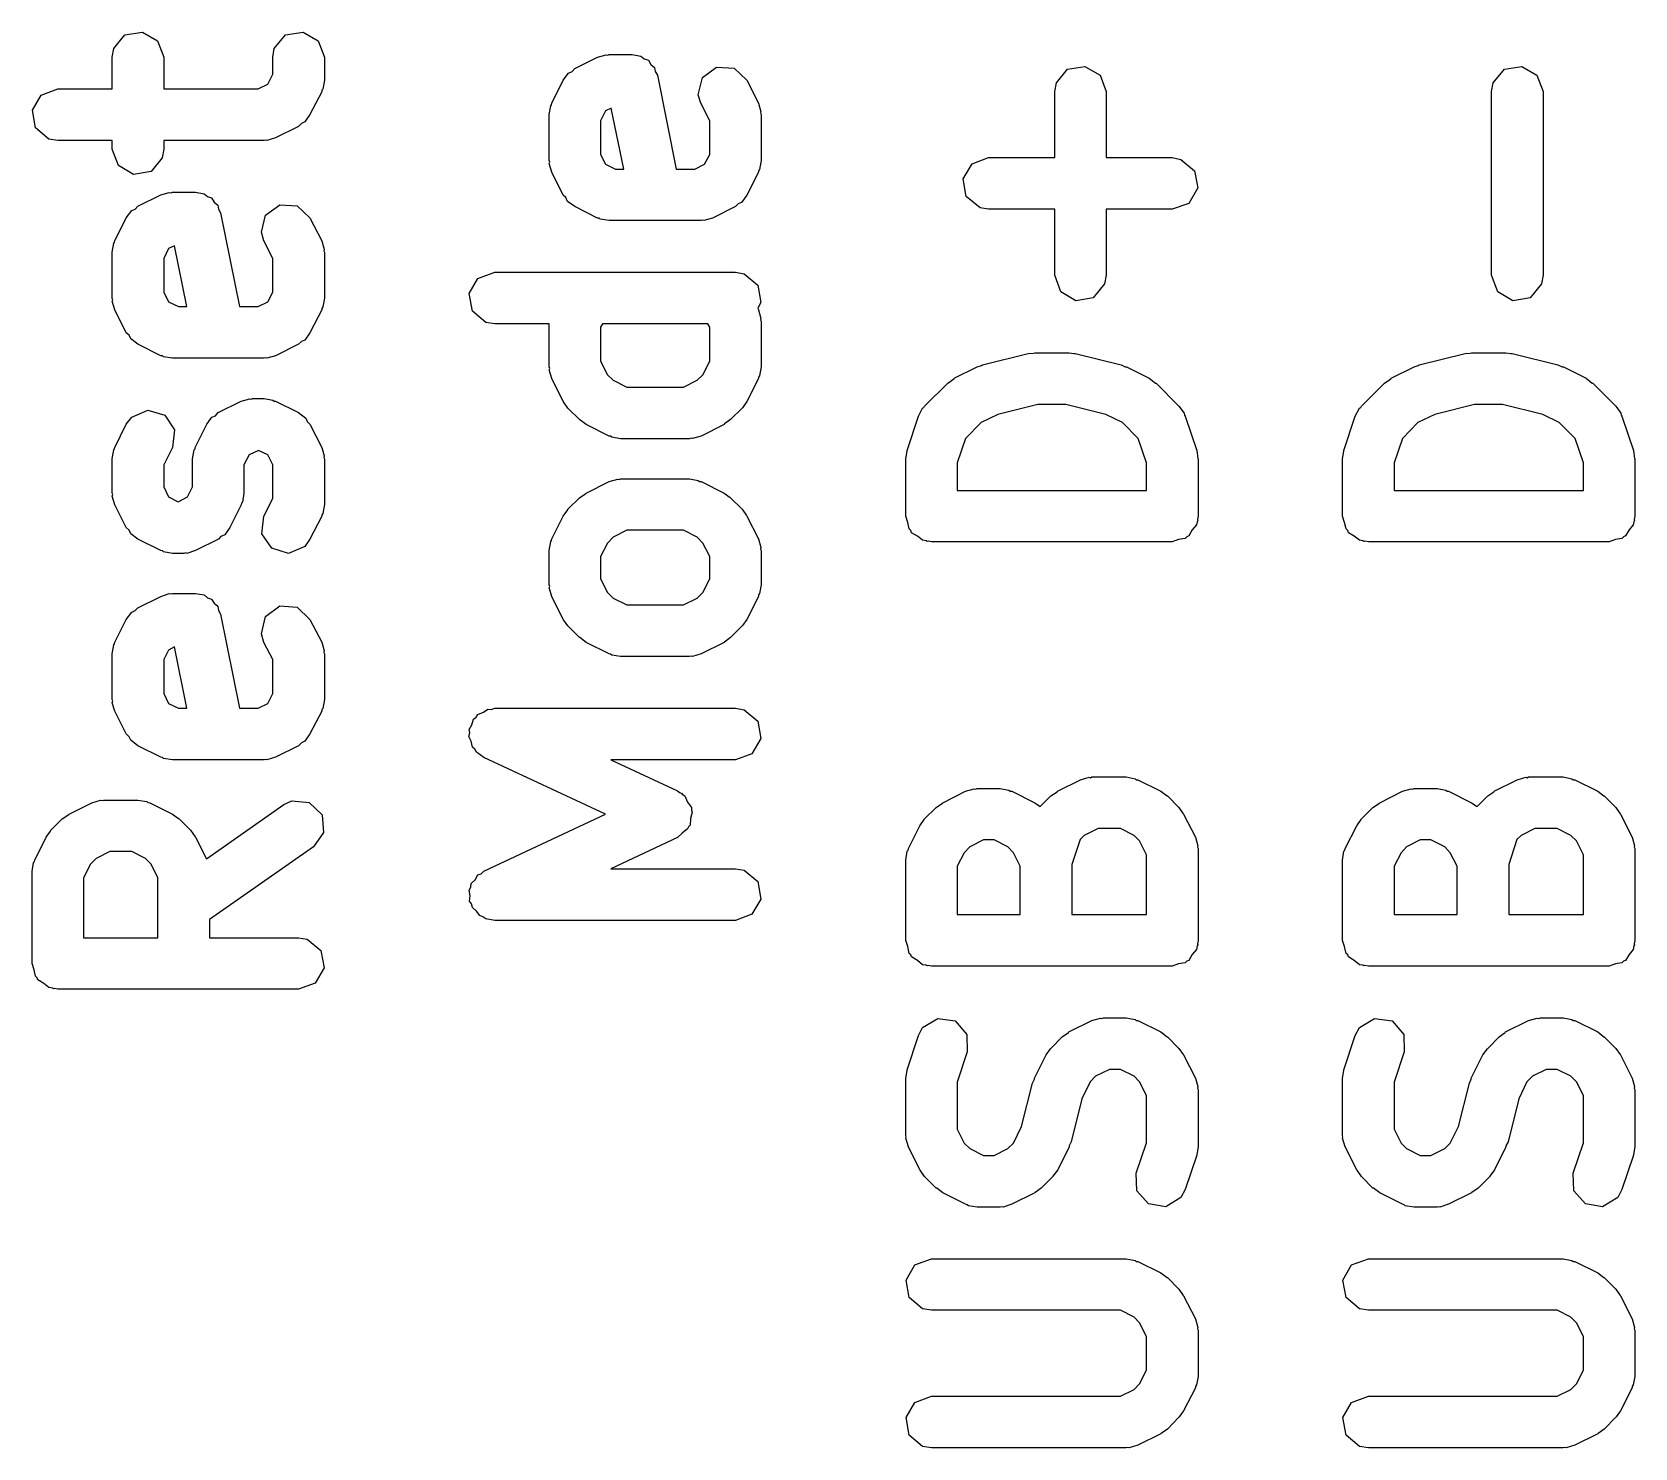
# Model space of a CAD drawing. Extents: x 134.2 to 161.8, y -113.7 to -84.1.
# Drawn here: x 147.497 to 152.157, y -113.307 to -109.192 of the extents above; entities that cross this region are included whole.
import ezdxf

# ---------------------------------------------------------------- set-up
doc = ezdxf.new("R2010")
doc.units = 0
doc.layers.add('BLACK', color=7, linetype='CONTINUOUS')

msp = doc.modelspace()

# ---------------------------------------------------------------- linework, layer by layer
at = {"layer": 'BLACK', "linetype": 'CONTINUOUS'}
for p, q in [((147.735, -109.24), (147.767, -109.2)), ((147.767, -109.2), (147.818, -109.192)), ((147.818, -109.192), (147.862, -109.217)), ((147.862, -109.217), (147.88, -109.265)), ((148.201, -109.24), (148.234, -109.2)), ((148.234, -109.2), (148.285, -109.192)), ((148.285, -109.192), (148.329, -109.217)), ((148.329, -109.217), (148.347, -109.265)), ((147.73, -109.265), (147.735, -109.24)), ((147.73, -109.357), (147.73, -109.265)), ((147.88, -109.265), (147.88, -109.357)), ((148.197, -109.265), (148.201, -109.24)), ((148.197, -109.314), (148.197, -109.265)), ((148.347, -109.265), (148.347, -109.332)), ((149.075, -109.298), (149.141, -109.265)), ((149.141, -109.265), (149.166, -109.258)), ((149.166, -109.258), (149.171, -109.259)), ((149.171, -109.259), (149.175, -109.257)), ((149.175, -109.257), (149.242, -109.257)), ((149.242, -109.257), (149.267, -109.262)), ((149.267, -109.262), (149.277, -109.27)), ((149.277, -109.27), (149.289, -109.274)), ((149.289, -109.274), (149.296, -109.286)), ((148.182, -109.343), (148.197, -109.314)), ((149.041, -109.332), (149.057, -109.311)), ((149.057, -109.311), (149.067, -109.307)), ((149.067, -109.307), (149.075, -109.298)), ((149.296, -109.286), (149.307, -109.295)), ((149.307, -109.295), (149.309, -109.307)), ((149.309, -109.307), (149.315, -109.317)), ((149.315, -109.317), (149.37, -109.59)), ((149.446, -109.324), (149.487, -109.294)), ((149.487, -109.294), (149.538, -109.297)), ((149.538, -109.297), (149.575, -109.332)), ((150.475, -109.34), (150.507, -109.3)), ((150.507, -109.3), (150.558, -109.292)), ((150.558, -109.292), (150.602, -109.317)), ((150.602, -109.317), (150.62, -109.365)), ((151.745, -109.34), (151.778, -109.3)), ((151.778, -109.3), (151.828, -109.292)), ((151.828, -109.292), (151.872, -109.317)), ((151.872, -109.317), (151.89, -109.365)), ((147.523, -109.375), (147.572, -109.357)), ((147.572, -109.357), (147.73, -109.357)), ((147.88, -109.357), (148.154, -109.357)), ((148.154, -109.357), (148.182, -109.343)), ((148.339, -109.366), (148.305, -109.432)), ((148.342, -109.358), (148.339, -109.361)), ((148.339, -109.361), (148.339, -109.366)), ((148.347, -109.332), (148.342, -109.358)), ((149.008, -109.399), (149.041, -109.332)), ((149.434, -109.374), (149.446, -109.324)), ((149.575, -109.332), (149.609, -109.399)), ((150.47, -109.365), (150.475, -109.34)), ((150.47, -109.557), (150.47, -109.365)), ((150.62, -109.365), (150.62, -109.557)), ((151.74, -109.365), (151.745, -109.34)), ((151.74, -109.899), (151.74, -109.365)), ((151.89, -109.365), (151.89, -109.899)), ((147.498, -109.419), (147.523, -109.375)), ((149, -109.432), (149.005, -109.406)), ((149.005, -109.406), (149.007, -109.403)), ((149.007, -109.403), (149.008, -109.399)), ((149.181, -109.413), (149.164, -109.421)), ((149.217, -109.59), (149.181, -109.413)), ((149.441, -109.399), (149.434, -109.374)), ((149.467, -109.45), (149.441, -109.399)), ((149.609, -109.399), (149.616, -109.424)), ((147.507, -109.47), (147.498, -109.419)), ((148.28, -109.458), (148.272, -109.466)), ((148.29, -109.453), (148.28, -109.458)), ((148.305, -109.432), (148.29, -109.453)), ((149, -109.565), (149, -109.432)), ((149.164, -109.421), (149.15, -109.45)), ((149.15, -109.45), (149.15, -109.548)), ((149.467, -109.548), (149.467, -109.45)), ((149.616, -109.424), (149.615, -109.428)), ((149.615, -109.428), (149.617, -109.432)), ((149.617, -109.432), (149.617, -109.565)), ((147.546, -109.503), (147.507, -109.47)), ((147.572, -109.507), (147.546, -109.503)), ((147.73, -109.507), (147.572, -109.507)), ((147.73, -109.532), (147.73, -109.507)), ((148.172, -109.507), (147.88, -109.507)), ((147.88, -109.507), (147.88, -109.532)), ((148.176, -109.506), (148.172, -109.507)), ((148.18, -109.507), (148.176, -109.506)), ((148.205, -109.499), (148.18, -109.507)), ((148.272, -109.466), (148.205, -109.499)), ((147.748, -109.58), (147.73, -109.532)), ((147.88, -109.532), (147.875, -109.558)), ((149.15, -109.548), (149.164, -109.576)), ((149.452, -109.576), (149.467, -109.548)), ((147.792, -109.606), (147.748, -109.58)), ((147.843, -109.597), (147.792, -109.606)), ((147.875, -109.558), (147.843, -109.597)), ((149.002, -109.57), (149, -109.565)), ((149, -109.574), (149.002, -109.57)), ((149.008, -109.599), (149, -109.574)), ((149.041, -109.666), (149.008, -109.599)), ((149.164, -109.576), (149.193, -109.59)), ((149.193, -109.59), (149.217, -109.59)), ((149.37, -109.59), (149.424, -109.59)), ((149.424, -109.59), (149.452, -109.576)), ((149.609, -109.599), (149.575, -109.666)), ((149.612, -109.591), (149.609, -109.595)), ((149.609, -109.595), (149.609, -109.599)), ((149.617, -109.565), (149.612, -109.591)), ((150.204, -109.619), (150.23, -109.575)), ((150.23, -109.575), (150.278, -109.557)), ((150.278, -109.557), (150.47, -109.557)), ((150.62, -109.557), (150.812, -109.557)), ((150.812, -109.557), (150.837, -109.562)), ((150.837, -109.562), (150.877, -109.595)), ((150.877, -109.595), (150.886, -109.645)), ((150.213, -109.67), (150.204, -109.619)), ((150.886, -109.645), (150.86, -109.69)), ((147.805, -109.698), (147.871, -109.665)), ((147.871, -109.665), (147.896, -109.658)), ((147.896, -109.658), (147.901, -109.659)), ((147.901, -109.659), (147.905, -109.657)), ((147.905, -109.657), (147.972, -109.657)), ((147.972, -109.657), (147.997, -109.662)), ((147.997, -109.662), (148.007, -109.67)), ((148.007, -109.67), (148.019, -109.674)), ((148.019, -109.674), (148.026, -109.686)), ((148.026, -109.686), (148.037, -109.695)), ((148.037, -109.695), (148.039, -109.707)), ((148.176, -109.724), (148.217, -109.694)), ((148.217, -109.694), (148.268, -109.697)), ((149.049, -109.673), (149.041, -109.666)), ((149.054, -109.684), (149.049, -109.673)), ((149.075, -109.699), (149.054, -109.684)), ((149.55, -109.691), (149.542, -109.699)), ((149.56, -109.687), (149.55, -109.691)), ((149.575, -109.666), (149.56, -109.687)), ((150.253, -109.703), (150.213, -109.67)), ((150.86, -109.69), (150.812, -109.707)), ((147.738, -109.799), (147.771, -109.732)), ((147.771, -109.732), (147.787, -109.711)), ((147.787, -109.711), (147.797, -109.707)), ((147.797, -109.707), (147.805, -109.698)), ((148.039, -109.707), (148.045, -109.717)), ((148.045, -109.717), (148.1, -109.99)), ((148.164, -109.774), (148.176, -109.724)), ((148.268, -109.697), (148.305, -109.732)), ((148.305, -109.732), (148.339, -109.799)), ((149.141, -109.733), (149.075, -109.699)), ((149.146, -109.733), (149.141, -109.733)), ((149.149, -109.736), (149.146, -109.733)), ((149.175, -109.74), (149.149, -109.736)), ((149.442, -109.74), (149.175, -109.74)), ((149.446, -109.739), (149.442, -109.74)), ((149.45, -109.74), (149.446, -109.739)), ((149.475, -109.733), (149.45, -109.74)), ((149.542, -109.699), (149.475, -109.733)), ((150.278, -109.707), (150.253, -109.703)), ((150.47, -109.707), (150.278, -109.707)), ((150.47, -109.899), (150.47, -109.707)), ((150.812, -109.707), (150.62, -109.707)), ((150.62, -109.707), (150.62, -109.899)), ((148.171, -109.799), (148.164, -109.774)), ((147.73, -109.832), (147.735, -109.806)), ((147.73, -109.965), (147.73, -109.832)), ((147.735, -109.806), (147.737, -109.803)), ((147.737, -109.803), (147.738, -109.799)), ((147.894, -109.821), (147.88, -109.85)), ((147.911, -109.813), (147.894, -109.821)), ((147.947, -109.99), (147.911, -109.813)), ((148.197, -109.85), (148.171, -109.799)), ((148.339, -109.799), (148.346, -109.824)), ((148.346, -109.824), (148.345, -109.828)), ((148.345, -109.828), (148.347, -109.832)), ((148.347, -109.832), (148.347, -109.965)), ((147.88, -109.85), (147.88, -109.948)), ((148.197, -109.948), (148.197, -109.85)), ((148.768, -109.952), (148.793, -109.908)), ((148.793, -109.908), (148.842, -109.89)), ((148.842, -109.89), (149.542, -109.89)), ((149.542, -109.89), (149.567, -109.895)), ((149.567, -109.895), (149.607, -109.928)), ((149.607, -109.928), (149.616, -109.978)), ((150.488, -109.947), (150.47, -109.899)), ((150.615, -109.924), (150.582, -109.964)), ((150.62, -109.899), (150.615, -109.924)), ((151.758, -109.947), (151.74, -109.899)), ((151.885, -109.924), (151.852, -109.964)), ((151.89, -109.899), (151.885, -109.924)), ((147.732, -109.97), (147.73, -109.965)), ((147.73, -109.974), (147.732, -109.97)), ((147.738, -109.999), (147.73, -109.974)), ((147.88, -109.948), (147.894, -109.976)), ((148.182, -109.976), (148.197, -109.948)), ((148.347, -109.965), (148.342, -109.991)), ((148.777, -110.003), (148.768, -109.952)), ((150.532, -109.973), (150.488, -109.947)), ((150.582, -109.964), (150.532, -109.973)), ((151.802, -109.973), (151.758, -109.947)), ((151.852, -109.964), (151.802, -109.973)), ((147.771, -110.066), (147.738, -109.999)), ((147.894, -109.976), (147.923, -109.99)), ((147.923, -109.99), (147.947, -109.99)), ((148.1, -109.99), (148.154, -109.99)), ((148.154, -109.99), (148.182, -109.976)), ((148.339, -109.999), (148.305, -110.066)), ((148.342, -109.991), (148.339, -109.995)), ((148.339, -109.995), (148.339, -109.999)), ((148.816, -110.036), (148.777, -110.003)), ((149.616, -109.978), (149.607, -109.994)), ((149.607, -109.994), (149.609, -109.999)), ((149.609, -109.999), (149.616, -110.024)), ((147.779, -110.073), (147.771, -110.066)), ((148.305, -110.066), (148.29, -110.087)), ((148.842, -110.04), (148.816, -110.036)), ((149, -110.04), (148.842, -110.04)), ((149, -110.165), (149, -110.04)), ((149.155, -110.04), (149.15, -110.05)), ((149.15, -110.05), (149.15, -110.148)), ((149.462, -110.04), (149.155, -110.04)), ((149.467, -110.05), (149.462, -110.04)), ((149.467, -110.148), (149.467, -110.05)), ((149.616, -110.024), (149.615, -110.028)), ((149.615, -110.028), (149.617, -110.032)), ((149.617, -110.032), (149.617, -110.165)), ((147.784, -110.084), (147.779, -110.073)), ((147.805, -110.099), (147.784, -110.084)), ((147.871, -110.133), (147.805, -110.099)), ((148.272, -110.099), (148.205, -110.133)), ((148.28, -110.091), (148.272, -110.099)), ((148.29, -110.087), (148.28, -110.091)), ((147.876, -110.133), (147.871, -110.133)), ((147.879, -110.136), (147.876, -110.133)), ((147.905, -110.14), (147.879, -110.136)), ((148.172, -110.14), (147.905, -110.14)), ((148.176, -110.139), (148.172, -110.14)), ((148.18, -110.14), (148.176, -110.139)), ((148.205, -110.133), (148.18, -110.14)), ((149.15, -110.148), (149.17, -110.188)), ((149.447, -110.188), (149.467, -110.148)), ((150.245, -110.165), (150.257, -110.161)), ((150.257, -110.161), (150.26, -110.159)), ((150.26, -110.159), (150.393, -110.126)), ((150.393, -110.126), (150.408, -110.125)), ((150.408, -110.125), (150.412, -110.124)), ((150.412, -110.124), (150.512, -110.124)), ((150.512, -110.124), (150.526, -110.126)), ((150.526, -110.126), (150.53, -110.126)), ((150.53, -110.126), (150.663, -110.159)), ((150.663, -110.159), (150.675, -110.165)), ((151.515, -110.165), (151.527, -110.161)), ((151.527, -110.161), (151.53, -110.159)), ((151.53, -110.159), (151.663, -110.126)), ((151.663, -110.126), (151.678, -110.125)), ((151.678, -110.125), (151.682, -110.124)), ((151.682, -110.124), (151.782, -110.124)), ((151.782, -110.124), (151.796, -110.126)), ((151.796, -110.126), (151.8, -110.126)), ((151.8, -110.126), (151.933, -110.159)), ((151.933, -110.159), (151.945, -110.165)), ((149.002, -110.17), (149, -110.165)), ((149, -110.174), (149.002, -110.17)), ((149.008, -110.199), (149, -110.174)), ((149.041, -110.266), (149.008, -110.199)), ((149.17, -110.188), (149.186, -110.204)), ((149.186, -110.204), (149.226, -110.224)), ((149.391, -110.224), (149.431, -110.204)), ((149.431, -110.204), (149.447, -110.188)), ((149.609, -110.199), (149.575, -110.266)), ((149.612, -110.191), (149.609, -110.195)), ((149.609, -110.195), (149.609, -110.199)), ((149.617, -110.165), (149.612, -110.191)), ((150.159, -110.212), (150.177, -110.2)), ((150.177, -110.2), (150.178, -110.198)), ((150.178, -110.198), (150.245, -110.165)), ((150.675, -110.165), (150.679, -110.165)), ((150.679, -110.165), (150.745, -110.198)), ((150.745, -110.198), (150.763, -110.212)), ((151.429, -110.212), (151.447, -110.2)), ((151.447, -110.2), (151.448, -110.198)), ((151.448, -110.198), (151.515, -110.165)), ((151.945, -110.165), (151.949, -110.165)), ((151.949, -110.165), (152.015, -110.198)), ((152.015, -110.198), (152.033, -110.212)), ((149.226, -110.224), (149.391, -110.224)), ((150.092, -110.279), (150.159, -110.212)), ((150.763, -110.212), (150.765, -110.212)), ((150.765, -110.212), (150.831, -110.279)), ((151.362, -110.279), (151.429, -110.212)), ((152.033, -110.212), (152.035, -110.212)), ((152.035, -110.212), (152.101, -110.279)), ((147.787, -110.311), (147.834, -110.291)), ((147.834, -110.291), (147.883, -110.305)), ((148.03, -110.307), (148.038, -110.298)), ((148.038, -110.298), (148.105, -110.265)), ((148.105, -110.265), (148.13, -110.258)), ((148.13, -110.258), (148.134, -110.259)), ((148.134, -110.259), (148.138, -110.257)), ((148.138, -110.257), (148.172, -110.257)), ((148.172, -110.257), (148.197, -110.262)), ((148.197, -110.262), (148.201, -110.265)), ((148.201, -110.265), (148.205, -110.265)), ((148.205, -110.265), (148.272, -110.298)), ((148.272, -110.298), (148.293, -110.314)), ((149.042, -110.267), (149.041, -110.266)), ((149.055, -110.285), (149.042, -110.267)), ((149.089, -110.318), (149.055, -110.285)), ((149.561, -110.285), (149.528, -110.318)), ((149.562, -110.284), (149.561, -110.285)), ((149.575, -110.266), (149.562, -110.284)), ((150.074, -110.308), (150.086, -110.285)), ((150.086, -110.285), (150.09, -110.283)), ((150.09, -110.283), (150.092, -110.279)), ((150.421, -110.274), (150.305, -110.303)), ((150.502, -110.274), (150.421, -110.274)), ((150.619, -110.303), (150.502, -110.274)), ((150.831, -110.279), (150.846, -110.3)), ((150.846, -110.3), (150.847, -110.305)), ((151.344, -110.308), (151.356, -110.285)), ((151.356, -110.285), (151.36, -110.283)), ((151.36, -110.283), (151.362, -110.279)), ((151.691, -110.274), (151.575, -110.303)), ((151.772, -110.274), (151.691, -110.274)), ((151.889, -110.303), (151.772, -110.274)), ((152.101, -110.279), (152.116, -110.3)), ((152.116, -110.3), (152.117, -110.305)), ((147.738, -110.399), (147.771, -110.332)), ((147.771, -110.332), (147.787, -110.311)), ((147.883, -110.305), (147.911, -110.348)), ((147.911, -110.348), (147.905, -110.399)), ((147.971, -110.399), (148.005, -110.332)), ((148.005, -110.332), (148.02, -110.311)), ((148.02, -110.311), (148.03, -110.307)), ((148.293, -110.314), (148.297, -110.324)), ((148.297, -110.324), (148.305, -110.332)), ((148.305, -110.332), (148.339, -110.399)), ((149.09, -110.319), (149.089, -110.318)), ((149.108, -110.333), (149.09, -110.319)), ((149.175, -110.366), (149.108, -110.333)), ((149.509, -110.333), (149.442, -110.366)), ((149.51, -110.331), (149.509, -110.333)), ((149.528, -110.318), (149.51, -110.331)), ((150.041, -110.408), (150.074, -110.308)), ((150.256, -110.327), (150.211, -110.373)), ((150.305, -110.303), (150.256, -110.327)), ((150.667, -110.327), (150.619, -110.303)), ((150.713, -110.373), (150.667, -110.327)), ((150.847, -110.305), (150.849, -110.308)), ((150.849, -110.308), (150.883, -110.408)), ((151.311, -110.408), (151.344, -110.308)), ((151.526, -110.327), (151.481, -110.373)), ((151.575, -110.303), (151.526, -110.327)), ((151.937, -110.327), (151.889, -110.303)), ((151.983, -110.373), (151.937, -110.327)), ((152.117, -110.305), (152.119, -110.308)), ((152.119, -110.308), (152.153, -110.408)), ((149.179, -110.366), (149.175, -110.366)), ((149.183, -110.369), (149.179, -110.366)), ((149.208, -110.374), (149.183, -110.369)), ((149.408, -110.374), (149.208, -110.374)), ((149.413, -110.372), (149.408, -110.374)), ((149.417, -110.373), (149.413, -110.372)), ((149.442, -110.366), (149.417, -110.373)), ((150.211, -110.373), (150.187, -110.444)), ((150.737, -110.444), (150.713, -110.373)), ((151.481, -110.373), (151.457, -110.444)), ((152.007, -110.444), (151.983, -110.373)), ((147.73, -110.432), (147.735, -110.406)), ((147.73, -110.532), (147.73, -110.432)), ((147.735, -110.406), (147.737, -110.403)), ((147.737, -110.403), (147.738, -110.399)), ((147.905, -110.399), (147.88, -110.45)), ((147.963, -110.432), (147.968, -110.406)), ((147.963, -110.514), (147.963, -110.432)), ((147.968, -110.406), (147.971, -110.403)), ((147.971, -110.403), (147.971, -110.399)), ((148.128, -110.421), (148.113, -110.45)), ((148.155, -110.408), (148.128, -110.421)), ((148.182, -110.421), (148.155, -110.408)), ((148.197, -110.45), (148.182, -110.421)), ((148.339, -110.399), (148.346, -110.424)), ((148.346, -110.424), (148.345, -110.428)), ((148.345, -110.428), (148.347, -110.432)), ((148.347, -110.432), (148.347, -110.565)), ((150.037, -110.432), (150.041, -110.41)), ((150.037, -110.599), (150.037, -110.432)), ((150.041, -110.41), (150.041, -110.408)), ((150.883, -110.408), (150.886, -110.431)), ((150.886, -110.431), (150.887, -110.432)), ((150.887, -110.432), (150.887, -110.599)), ((151.307, -110.432), (151.311, -110.41)), ((151.307, -110.599), (151.307, -110.432)), ((151.311, -110.41), (151.311, -110.408)), ((152.153, -110.408), (152.156, -110.431)), ((152.156, -110.431), (152.157, -110.432)), ((152.157, -110.432), (152.157, -110.599)), ((147.88, -110.45), (147.88, -110.514)), ((148.113, -110.45), (148.113, -110.532)), ((148.197, -110.548), (148.197, -110.45)), ((150.187, -110.444), (150.187, -110.524)), ((150.737, -110.524), (150.737, -110.444)), ((151.457, -110.444), (151.457, -110.524)), ((152.007, -110.524), (152.007, -110.444)), ((147.732, -110.536), (147.73, -110.532)), ((147.88, -110.514), (147.894, -110.543)), ((147.949, -110.543), (147.963, -110.514)), ((148.113, -110.532), (148.109, -110.558)), ((149.089, -110.546), (149.107, -110.533)), ((149.107, -110.533), (149.108, -110.532)), ((149.108, -110.532), (149.175, -110.498)), ((149.175, -110.498), (149.2, -110.491)), ((149.2, -110.491), (149.204, -110.492)), ((149.204, -110.492), (149.208, -110.49)), ((149.208, -110.49), (149.408, -110.49)), ((149.408, -110.49), (149.434, -110.495)), ((149.434, -110.495), (149.437, -110.498)), ((149.437, -110.498), (149.442, -110.498)), ((149.442, -110.498), (149.509, -110.532)), ((149.509, -110.532), (149.527, -110.545)), ((150.187, -110.524), (150.737, -110.524)), ((151.457, -110.524), (152.007, -110.524)), ((147.73, -110.541), (147.732, -110.536)), ((147.738, -110.566), (147.73, -110.541)), ((147.771, -110.632), (147.738, -110.566)), ((147.894, -110.543), (147.922, -110.557)), ((147.922, -110.557), (147.949, -110.543)), ((148.105, -110.566), (148.072, -110.632)), ((148.106, -110.561), (148.105, -110.566)), ((148.109, -110.558), (148.106, -110.561)), ((148.171, -110.599), (148.197, -110.548)), ((148.347, -110.565), (148.342, -110.591)), ((149.041, -110.599), (149.055, -110.581)), ((149.055, -110.579), (149.089, -110.546)), ((149.055, -110.581), (149.055, -110.579)), ((149.527, -110.545), (149.528, -110.546)), ((149.528, -110.546), (149.561, -110.579)), ((149.561, -110.579), (149.574, -110.597)), ((148.165, -110.65), (148.171, -110.599)), ((148.339, -110.599), (148.305, -110.666)), ((148.342, -110.591), (148.339, -110.595)), ((148.339, -110.595), (148.339, -110.599)), ((149.008, -110.665), (149.041, -110.599)), ((149.574, -110.597), (149.575, -110.599)), ((149.575, -110.599), (149.609, -110.665)), ((150.043, -110.617), (150.037, -110.599)), ((150.047, -110.636), (150.043, -110.617)), ((150.882, -110.624), (150.87, -110.639)), ((150.884, -110.615), (150.882, -110.624)), ((150.886, -110.612), (150.884, -110.615)), ((150.887, -110.599), (150.885, -110.609)), ((150.885, -110.609), (150.886, -110.612)), ((151.313, -110.617), (151.307, -110.599)), ((151.317, -110.636), (151.313, -110.617)), ((152.152, -110.624), (152.14, -110.639)), ((152.154, -110.615), (152.152, -110.624)), ((152.156, -110.612), (152.154, -110.615)), ((152.157, -110.599), (152.155, -110.609)), ((152.155, -110.609), (152.156, -110.612)), ((147.779, -110.64), (147.771, -110.632)), ((147.784, -110.65), (147.779, -110.64)), ((147.805, -110.666), (147.784, -110.65)), ((147.871, -110.699), (147.805, -110.666)), ((148.039, -110.666), (147.972, -110.699)), ((148.046, -110.658), (148.039, -110.666)), ((148.057, -110.653), (148.046, -110.658)), ((148.072, -110.632), (148.057, -110.653)), ((148.194, -110.692), (148.165, -110.65)), ((148.305, -110.666), (148.29, -110.687)), ((149, -110.699), (149.005, -110.673)), ((149.005, -110.673), (149.007, -110.67)), ((149.007, -110.67), (149.008, -110.665)), ((149.186, -110.66), (149.17, -110.677)), ((149.226, -110.64), (149.186, -110.66)), ((149.391, -110.64), (149.226, -110.64)), ((149.431, -110.66), (149.391, -110.64)), ((149.447, -110.677), (149.431, -110.66)), ((149.609, -110.665), (149.616, -110.69)), ((150.052, -110.641), (150.047, -110.636)), ((150.054, -110.647), (150.052, -110.641)), ((150.071, -110.657), (150.054, -110.647)), ((150.086, -110.669), (150.071, -110.657)), ((150.096, -110.671), (150.086, -110.669)), ((150.099, -110.673), (150.096, -110.671)), ((150.102, -110.672), (150.099, -110.673)), ((150.112, -110.674), (150.102, -110.672)), ((150.812, -110.674), (150.112, -110.674)), ((150.83, -110.667), (150.812, -110.674)), ((150.849, -110.664), (150.83, -110.667)), ((150.854, -110.659), (150.849, -110.664)), ((150.86, -110.656), (150.854, -110.659)), ((150.87, -110.639), (150.86, -110.656)), ((151.322, -110.641), (151.317, -110.636)), ((151.324, -110.647), (151.322, -110.641)), ((151.341, -110.657), (151.324, -110.647)), ((151.356, -110.669), (151.341, -110.657)), ((151.366, -110.671), (151.356, -110.669)), ((151.369, -110.673), (151.366, -110.671)), ((151.372, -110.672), (151.369, -110.673)), ((151.382, -110.674), (151.372, -110.672)), ((152.082, -110.674), (151.382, -110.674)), ((152.1, -110.667), (152.082, -110.674)), ((152.119, -110.664), (152.1, -110.667)), ((152.124, -110.659), (152.119, -110.664)), ((152.13, -110.656), (152.124, -110.659)), ((152.14, -110.639), (152.13, -110.656)), ((147.876, -110.7), (147.871, -110.699)), ((147.879, -110.703), (147.876, -110.7)), ((147.905, -110.707), (147.879, -110.703)), ((147.938, -110.707), (147.905, -110.707)), ((147.943, -110.706), (147.938, -110.707)), ((147.947, -110.707), (147.943, -110.706)), ((147.972, -110.699), (147.947, -110.707)), ((148.243, -110.707), (148.194, -110.692)), ((148.29, -110.687), (148.243, -110.707)), ((149, -110.799), (149, -110.699)), ((149.17, -110.677), (149.15, -110.716)), ((149.15, -110.716), (149.15, -110.781)), ((149.467, -110.716), (149.447, -110.677)), ((149.467, -110.781), (149.467, -110.716)), ((149.616, -110.69), (149.615, -110.695)), ((149.615, -110.695), (149.617, -110.699)), ((149.617, -110.699), (149.617, -110.799)), ((149.002, -110.803), (149, -110.799)), ((149, -110.807), (149.002, -110.803)), ((149.008, -110.832), (149, -110.807)), ((149.15, -110.781), (149.17, -110.821)), ((149.447, -110.821), (149.467, -110.781)), ((149.617, -110.799), (149.612, -110.824)), ((147.805, -110.865), (147.871, -110.832)), ((147.871, -110.832), (147.896, -110.824)), ((147.896, -110.824), (147.901, -110.825)), ((147.901, -110.825), (147.905, -110.824)), ((147.905, -110.824), (147.972, -110.824)), ((147.972, -110.824), (147.997, -110.828)), ((147.997, -110.828), (148.007, -110.836)), ((148.007, -110.836), (148.019, -110.84)), ((148.019, -110.84), (148.026, -110.852)), ((148.026, -110.852), (148.037, -110.861)), ((148.037, -110.861), (148.039, -110.873)), ((148.176, -110.891), (148.217, -110.86)), ((148.217, -110.86), (148.268, -110.863)), ((149.041, -110.899), (149.008, -110.832)), ((149.17, -110.821), (149.186, -110.837)), ((149.186, -110.837), (149.226, -110.857)), ((149.226, -110.857), (149.391, -110.857)), ((149.391, -110.857), (149.431, -110.837)), ((149.431, -110.837), (149.447, -110.821)), ((149.609, -110.832), (149.575, -110.899)), ((149.612, -110.824), (149.609, -110.828)), ((149.609, -110.828), (149.609, -110.832)), ((147.738, -110.965), (147.771, -110.899)), ((147.771, -110.899), (147.787, -110.878)), ((147.787, -110.878), (147.797, -110.873)), ((147.797, -110.873), (147.805, -110.865)), ((148.039, -110.873), (148.045, -110.884)), ((148.045, -110.884), (148.1, -111.157)), ((148.164, -110.941), (148.176, -110.891)), ((148.268, -110.863), (148.305, -110.899)), ((148.305, -110.899), (148.339, -110.965)), ((149.042, -110.9), (149.041, -110.899)), ((149.055, -110.918), (149.042, -110.9)), ((149.575, -110.899), (149.562, -110.917)), ((148.171, -110.966), (148.164, -110.941)), ((149.089, -110.952), (149.055, -110.918)), ((149.09, -110.952), (149.089, -110.952)), ((149.108, -110.966), (149.09, -110.952)), ((149.528, -110.952), (149.51, -110.965)), ((149.561, -110.918), (149.528, -110.952)), ((149.562, -110.917), (149.561, -110.918)), ((147.73, -110.999), (147.735, -110.973)), ((147.73, -111.132), (147.73, -110.999)), ((147.735, -110.973), (147.737, -110.97)), ((147.737, -110.97), (147.738, -110.965)), ((147.894, -110.988), (147.88, -111.016)), ((147.911, -110.979), (147.894, -110.988)), ((147.947, -111.157), (147.911, -110.979)), ((148.197, -111.016), (148.171, -110.966)), ((148.339, -110.965), (148.346, -110.99)), ((148.346, -110.99), (148.345, -110.995)), ((148.345, -110.995), (148.347, -110.999)), ((148.347, -110.999), (148.347, -111.132)), ((149.175, -110.999), (149.108, -110.966)), ((149.179, -111), (149.175, -110.999)), ((149.183, -111.003), (149.179, -111)), ((149.442, -110.999), (149.417, -111.007)), ((149.509, -110.966), (149.442, -110.999)), ((149.51, -110.965), (149.509, -110.966)), ((147.88, -111.016), (147.88, -111.114)), ((148.197, -111.114), (148.197, -111.016)), ((149.208, -111.007), (149.183, -111.003)), ((149.408, -111.007), (149.208, -111.007)), ((149.413, -111.006), (149.408, -111.007)), ((149.417, -111.007), (149.413, -111.006)), ((147.732, -111.136), (147.73, -111.132)), ((147.73, -111.141), (147.732, -111.136)), ((147.88, -111.114), (147.894, -111.143)), ((148.182, -111.143), (148.197, -111.114)), ((148.347, -111.132), (148.342, -111.158)), ((147.738, -111.166), (147.73, -111.141)), ((147.771, -111.232), (147.738, -111.166)), ((147.894, -111.143), (147.923, -111.157)), ((147.923, -111.157), (147.947, -111.157)), ((148.1, -111.157), (148.154, -111.157)), ((148.154, -111.157), (148.182, -111.143)), ((148.339, -111.166), (148.305, -111.232)), ((148.342, -111.158), (148.339, -111.161)), ((148.339, -111.161), (148.339, -111.166)), ((148.78, -111.189), (148.788, -111.183)), ((148.788, -111.183), (148.793, -111.175)), ((148.793, -111.175), (148.809, -111.169)), ((148.809, -111.169), (148.822, -111.16)), ((148.822, -111.16), (148.832, -111.161)), ((148.832, -111.161), (148.842, -111.157)), ((148.842, -111.157), (149.542, -111.157)), ((149.542, -111.157), (149.567, -111.162)), ((149.567, -111.162), (149.607, -111.195)), ((147.779, -111.24), (147.771, -111.232)), ((148.305, -111.232), (148.29, -111.253)), ((148.767, -111.239), (148.77, -111.229)), ((148.768, -111.219), (148.776, -111.205)), ((148.77, -111.229), (148.768, -111.219)), ((148.776, -111.205), (148.78, -111.189)), ((149.607, -111.195), (149.616, -111.245)), ((147.784, -111.25), (147.779, -111.24)), ((147.805, -111.266), (147.784, -111.25)), ((147.871, -111.299), (147.805, -111.266)), ((148.272, -111.266), (148.205, -111.299)), ((148.28, -111.258), (148.272, -111.266)), ((148.29, -111.253), (148.28, -111.258)), ((148.774, -111.253), (148.767, -111.239)), ((148.777, -111.27), (148.774, -111.253)), ((148.784, -111.276), (148.777, -111.27)), ((148.789, -111.285), (148.784, -111.276)), ((149.616, -111.245), (149.59, -111.29)), ((147.876, -111.3), (147.871, -111.299)), ((147.879, -111.303), (147.876, -111.3)), ((147.905, -111.307), (147.879, -111.303)), ((148.172, -111.307), (147.905, -111.307)), ((148.176, -111.306), (148.172, -111.307)), ((148.18, -111.307), (148.176, -111.306)), ((148.205, -111.299), (148.18, -111.307)), ((148.81, -111.3), (148.789, -111.285)), ((149.164, -111.465), (148.81, -111.3)), ((149.542, -111.307), (149.18, -111.307)), ((149.18, -111.307), (149.373, -111.397)), ((149.59, -111.29), (149.542, -111.307)), ((150.478, -111.398), (150.545, -111.365)), ((150.545, -111.365), (150.57, -111.358)), ((150.57, -111.358), (150.574, -111.359)), ((150.574, -111.359), (150.578, -111.357)), ((150.578, -111.357), (150.678, -111.357)), ((150.678, -111.357), (150.704, -111.362)), ((150.704, -111.362), (150.707, -111.365)), ((150.707, -111.365), (150.712, -111.365)), ((150.712, -111.365), (150.779, -111.398)), ((151.748, -111.398), (151.815, -111.365)), ((151.815, -111.365), (151.84, -111.358)), ((151.84, -111.358), (151.844, -111.359)), ((151.844, -111.359), (151.848, -111.357)), ((151.848, -111.357), (151.948, -111.357)), ((151.948, -111.357), (151.974, -111.362)), ((151.974, -111.362), (151.977, -111.365)), ((151.977, -111.365), (151.982, -111.365)), ((151.982, -111.365), (152.049, -111.398)), ((149.373, -111.397), (149.381, -111.403)), ((149.381, -111.403), (149.385, -111.404)), ((149.385, -111.404), (149.387, -111.407)), ((149.387, -111.407), (149.395, -111.412)), ((149.395, -111.412), (149.403, -111.43)), ((150.145, -111.432), (150.211, -111.398)), ((150.211, -111.398), (150.236, -111.391)), ((150.236, -111.391), (150.241, -111.392)), ((150.241, -111.392), (150.245, -111.39)), ((150.245, -111.39), (150.312, -111.39)), ((150.312, -111.39), (150.337, -111.395)), ((150.337, -111.395), (150.341, -111.398)), ((150.341, -111.398), (150.345, -111.398)), ((150.345, -111.398), (150.412, -111.432)), ((150.428, -111.443), (150.459, -111.412)), ((150.459, -111.412), (150.477, -111.4)), ((150.477, -111.4), (150.478, -111.398)), ((150.779, -111.398), (150.797, -111.412)), ((150.797, -111.412), (150.798, -111.412)), ((150.798, -111.412), (150.831, -111.446)), ((151.415, -111.432), (151.481, -111.398)), ((151.481, -111.398), (151.506, -111.391)), ((151.506, -111.391), (151.511, -111.392)), ((151.511, -111.392), (151.515, -111.39)), ((151.515, -111.39), (151.582, -111.39)), ((151.582, -111.39), (151.607, -111.395)), ((151.607, -111.395), (151.611, -111.398)), ((151.611, -111.398), (151.615, -111.398)), ((151.615, -111.398), (151.682, -111.432)), ((151.698, -111.443), (151.729, -111.412)), ((151.729, -111.412), (151.747, -111.4)), ((151.747, -111.4), (151.748, -111.398)), ((152.049, -111.398), (152.067, -111.412)), ((152.067, -111.412), (152.068, -111.412)), ((152.068, -111.412), (152.101, -111.446)), ((147.585, -111.479), (147.604, -111.466)), ((147.604, -111.466), (147.605, -111.465)), ((147.605, -111.465), (147.671, -111.432)), ((147.671, -111.432), (147.696, -111.424)), ((147.696, -111.424), (147.701, -111.425)), ((147.701, -111.425), (147.705, -111.424)), ((147.705, -111.424), (147.805, -111.424)), ((147.805, -111.424), (147.831, -111.428)), ((147.831, -111.428), (147.834, -111.431)), ((147.834, -111.431), (147.839, -111.432)), ((147.839, -111.432), (147.905, -111.465)), ((147.905, -111.465), (147.923, -111.478)), ((148.004, -111.595), (148.229, -111.437)), ((148.229, -111.437), (148.252, -111.426)), ((148.252, -111.426), (148.303, -111.431)), ((148.303, -111.431), (148.34, -111.467)), ((148.34, -111.467), (148.344, -111.518)), ((148.81, -111.631), (149.164, -111.465)), ((149.403, -111.43), (149.414, -111.446)), ((149.416, -111.459), (149.411, -111.478)), ((149.414, -111.446), (149.414, -111.453)), ((149.414, -111.453), (149.416, -111.459)), ((150.092, -111.479), (150.125, -111.446)), ((150.125, -111.446), (150.144, -111.433)), ((150.144, -111.433), (150.145, -111.432)), ((150.412, -111.432), (150.428, -111.443)), ((150.831, -111.446), (150.844, -111.464)), ((150.844, -111.464), (150.845, -111.465)), ((150.845, -111.465), (150.879, -111.532)), ((151.362, -111.479), (151.395, -111.446)), ((151.395, -111.446), (151.414, -111.433)), ((151.414, -111.433), (151.415, -111.432)), ((151.682, -111.432), (151.698, -111.443)), ((152.101, -111.446), (152.114, -111.464)), ((152.114, -111.464), (152.115, -111.465)), ((152.115, -111.465), (152.149, -111.532)), ((147.551, -111.514), (147.552, -111.512)), ((147.552, -111.512), (147.585, -111.479)), ((147.923, -111.478), (147.925, -111.479)), ((147.925, -111.479), (147.958, -111.512)), ((147.958, -111.512), (147.971, -111.531)), ((149.403, -111.508), (149.387, -111.52)), ((149.405, -111.502), (149.403, -111.508)), ((149.41, -111.497), (149.405, -111.502)), ((149.411, -111.478), (149.41, -111.497)), ((150.045, -111.565), (150.078, -111.499)), ((150.078, -111.499), (150.091, -111.481)), ((150.091, -111.481), (150.092, -111.479)), ((150.596, -111.507), (150.556, -111.527)), ((150.661, -111.507), (150.596, -111.507)), ((150.701, -111.527), (150.661, -111.507)), ((151.315, -111.565), (151.348, -111.499)), ((151.348, -111.499), (151.361, -111.481)), ((151.361, -111.481), (151.362, -111.479)), ((151.866, -111.507), (151.826, -111.527)), ((151.931, -111.507), (151.866, -111.507)), ((151.971, -111.527), (151.931, -111.507)), ((147.505, -111.599), (147.538, -111.532)), ((147.538, -111.532), (147.551, -111.514)), ((147.971, -111.531), (147.972, -111.532)), ((147.972, -111.532), (148.004, -111.595)), ((148.315, -111.56), (148.013, -111.771)), ((148.344, -111.518), (148.315, -111.56)), ((149.373, -111.533), (149.18, -111.624)), ((149.387, -111.52), (149.373, -111.533)), ((150.223, -111.56), (150.207, -111.577)), ((150.263, -111.54), (150.223, -111.56)), ((150.294, -111.54), (150.263, -111.54)), ((150.334, -111.56), (150.294, -111.54)), ((150.35, -111.577), (150.334, -111.56)), ((150.544, -111.539), (150.52, -111.611)), ((150.556, -111.527), (150.544, -111.539)), ((150.717, -111.543), (150.701, -111.527)), ((150.737, -111.583), (150.717, -111.543)), ((150.879, -111.532), (150.886, -111.557)), ((150.886, -111.557), (150.885, -111.561)), ((151.493, -111.56), (151.477, -111.577)), ((151.533, -111.54), (151.493, -111.56)), ((151.564, -111.54), (151.533, -111.54)), ((151.604, -111.56), (151.564, -111.54)), ((151.62, -111.577), (151.604, -111.56)), ((151.814, -111.539), (151.79, -111.611)), ((151.826, -111.527), (151.814, -111.539)), ((151.987, -111.543), (151.971, -111.527)), ((152.007, -111.583), (151.987, -111.543)), ((152.149, -111.532), (152.156, -111.557)), ((152.156, -111.557), (152.155, -111.561)), ((147.497, -111.632), (147.501, -111.606)), ((147.501, -111.606), (147.504, -111.603)), ((147.504, -111.603), (147.505, -111.599)), ((147.683, -111.594), (147.667, -111.61)), ((147.723, -111.574), (147.683, -111.594)), ((147.787, -111.574), (147.723, -111.574)), ((147.827, -111.594), (147.787, -111.574)), ((147.843, -111.61), (147.827, -111.594)), ((150.037, -111.599), (150.041, -111.573)), ((150.037, -111.832), (150.037, -111.599)), ((150.041, -111.573), (150.044, -111.57)), ((150.044, -111.57), (150.045, -111.565)), ((150.207, -111.577), (150.187, -111.616)), ((150.37, -111.616), (150.35, -111.577)), ((150.737, -111.757), (150.737, -111.583)), ((150.885, -111.561), (150.887, -111.565)), ((150.887, -111.565), (150.887, -111.832)), ((151.307, -111.599), (151.311, -111.573)), ((151.307, -111.832), (151.307, -111.599)), ((151.311, -111.573), (151.314, -111.57)), ((151.314, -111.57), (151.315, -111.565)), ((151.477, -111.577), (151.457, -111.616)), ((151.64, -111.616), (151.62, -111.577)), ((152.007, -111.757), (152.007, -111.583)), ((152.155, -111.561), (152.157, -111.565)), ((152.157, -111.565), (152.157, -111.832)), ((147.497, -111.899), (147.497, -111.632)), ((147.667, -111.61), (147.647, -111.65)), ((147.647, -111.65), (147.647, -111.824)), ((147.863, -111.65), (147.843, -111.61)), ((147.863, -111.824), (147.863, -111.65)), ((148.785, -111.656), (148.793, -111.641)), ((148.793, -111.641), (148.803, -111.638)), ((148.803, -111.638), (148.81, -111.631)), ((149.18, -111.624), (149.542, -111.624)), ((149.542, -111.624), (149.567, -111.628)), ((149.567, -111.628), (149.607, -111.661)), ((150.187, -111.616), (150.187, -111.757)), ((150.37, -111.757), (150.37, -111.616)), ((150.52, -111.611), (150.52, -111.757)), ((151.457, -111.616), (151.457, -111.757)), ((151.64, -111.757), (151.64, -111.616)), ((151.79, -111.611), (151.79, -111.757)), ((148.768, -111.686), (148.773, -111.677)), ((148.771, -111.702), (148.768, -111.686)), ((148.773, -111.677), (148.774, -111.667)), ((148.774, -111.667), (148.785, -111.656)), ((149.607, -111.661), (149.616, -111.712)), ((148.769, -111.718), (148.771, -111.702)), ((148.775, -111.726), (148.769, -111.718)), ((148.777, -111.736), (148.775, -111.726)), ((148.789, -111.747), (148.777, -111.736)), ((149.616, -111.712), (149.59, -111.756)), ((148.013, -111.771), (148.013, -111.824)), ((148.799, -111.76), (148.789, -111.747)), ((148.808, -111.763), (148.799, -111.76)), ((148.816, -111.769), (148.808, -111.763)), ((148.842, -111.774), (148.816, -111.769)), ((149.542, -111.774), (148.842, -111.774)), ((149.59, -111.756), (149.542, -111.774)), ((150.187, -111.757), (150.37, -111.757)), ((150.52, -111.757), (150.737, -111.757)), ((151.457, -111.757), (151.64, -111.757)), ((151.79, -111.757), (152.007, -111.757)), ((147.647, -111.824), (147.863, -111.824)), ((148.013, -111.824), (148.272, -111.824)), ((148.272, -111.824), (148.297, -111.828)), ((148.297, -111.828), (148.337, -111.861)), ((150.043, -111.85), (150.037, -111.832)), ((150.887, -111.832), (150.885, -111.842)), ((151.313, -111.85), (151.307, -111.832)), ((152.157, -111.832), (152.155, -111.842)), ((148.337, -111.861), (148.346, -111.912)), ((150.047, -111.87), (150.043, -111.85)), ((150.052, -111.874), (150.047, -111.87)), ((150.054, -111.88), (150.052, -111.874)), ((150.071, -111.89), (150.054, -111.88)), ((150.87, -111.873), (150.86, -111.89)), ((150.882, -111.858), (150.87, -111.873)), ((150.884, -111.848), (150.882, -111.858)), ((150.886, -111.845), (150.884, -111.848)), ((150.885, -111.842), (150.886, -111.845)), ((151.317, -111.87), (151.313, -111.85)), ((151.322, -111.874), (151.317, -111.87)), ((151.324, -111.88), (151.322, -111.874)), ((151.341, -111.89), (151.324, -111.88)), ((152.14, -111.873), (152.13, -111.89)), ((152.152, -111.858), (152.14, -111.873)), ((152.154, -111.848), (152.152, -111.858)), ((152.156, -111.845), (152.154, -111.848)), ((152.155, -111.842), (152.156, -111.845)), ((147.503, -111.917), (147.497, -111.899)), ((147.507, -111.936), (147.503, -111.917)), ((148.346, -111.912), (148.32, -111.956)), ((150.086, -111.903), (150.071, -111.89)), ((150.096, -111.904), (150.086, -111.903)), ((150.099, -111.906), (150.096, -111.904)), ((150.102, -111.905), (150.099, -111.906)), ((150.112, -111.907), (150.102, -111.905)), ((150.812, -111.907), (150.112, -111.907)), ((150.83, -111.9), (150.812, -111.907)), ((150.849, -111.897), (150.83, -111.9)), ((150.854, -111.892), (150.849, -111.897)), ((150.86, -111.89), (150.854, -111.892)), ((151.356, -111.903), (151.341, -111.89)), ((151.366, -111.904), (151.356, -111.903)), ((151.369, -111.906), (151.366, -111.904)), ((151.372, -111.905), (151.369, -111.906)), ((151.382, -111.907), (151.372, -111.905)), ((152.082, -111.907), (151.382, -111.907)), ((152.1, -111.9), (152.082, -111.907)), ((152.119, -111.897), (152.1, -111.9)), ((152.124, -111.892), (152.119, -111.897)), ((152.13, -111.89), (152.124, -111.892)), ((147.512, -111.941), (147.507, -111.936)), ((147.514, -111.947), (147.512, -111.941)), ((147.531, -111.957), (147.514, -111.947)), ((147.546, -111.969), (147.531, -111.957)), ((147.556, -111.971), (147.546, -111.969)), ((147.559, -111.973), (147.556, -111.971)), ((147.562, -111.972), (147.559, -111.973)), ((147.572, -111.974), (147.562, -111.972)), ((148.272, -111.974), (147.572, -111.974)), ((148.32, -111.956), (148.272, -111.974)), ((150.086, -112.085), (150.13, -112.059)), ((150.13, -112.059), (150.181, -112.066)), ((150.181, -112.066), (150.215, -112.105)), ((150.511, -112.098), (150.578, -112.065)), ((150.578, -112.065), (150.603, -112.058)), ((150.603, -112.058), (150.607, -112.059)), ((150.607, -112.059), (150.612, -112.057)), ((150.612, -112.057), (150.678, -112.057)), ((150.678, -112.057), (150.704, -112.062)), ((150.704, -112.062), (150.707, -112.065)), ((150.707, -112.065), (150.712, -112.065)), ((150.712, -112.065), (150.779, -112.098)), ((151.356, -112.085), (151.4, -112.059)), ((151.4, -112.059), (151.451, -112.066)), ((151.451, -112.066), (151.485, -112.105)), ((151.781, -112.098), (151.848, -112.065)), ((151.848, -112.065), (151.873, -112.058)), ((151.873, -112.058), (151.877, -112.059)), ((151.877, -112.059), (151.882, -112.057)), ((151.882, -112.057), (151.948, -112.057)), ((151.948, -112.057), (151.974, -112.062)), ((151.974, -112.062), (151.977, -112.065)), ((151.977, -112.065), (151.982, -112.065)), ((151.982, -112.065), (152.049, -112.098)), ((150.041, -112.208), (150.074, -112.108)), ((150.074, -112.108), (150.086, -112.085)), ((150.215, -112.105), (150.216, -112.156)), ((150.459, -112.146), (150.492, -112.112)), ((150.492, -112.112), (150.51, -112.1)), ((150.51, -112.1), (150.511, -112.098)), ((150.779, -112.098), (150.797, -112.112)), ((150.797, -112.112), (150.798, -112.112)), ((150.798, -112.112), (150.831, -112.146)), ((151.311, -112.208), (151.344, -112.108)), ((151.344, -112.108), (151.356, -112.085)), ((151.485, -112.105), (151.486, -112.156)), ((151.729, -112.146), (151.762, -112.112)), ((151.762, -112.112), (151.78, -112.1)), ((151.78, -112.1), (151.781, -112.098)), ((152.049, -112.098), (152.067, -112.112)), ((152.067, -112.112), (152.068, -112.112)), ((152.068, -112.112), (152.101, -112.146)), ((150.216, -112.156), (150.187, -112.244)), ((150.411, -112.232), (150.445, -112.165)), ((150.445, -112.165), (150.458, -112.147)), ((150.458, -112.147), (150.459, -112.146)), ((150.831, -112.146), (150.844, -112.164)), ((150.844, -112.164), (150.845, -112.165)), ((150.845, -112.165), (150.879, -112.232)), ((151.486, -112.156), (151.457, -112.244)), ((151.681, -112.232), (151.715, -112.165)), ((151.715, -112.165), (151.728, -112.147)), ((151.728, -112.147), (151.729, -112.146)), ((152.101, -112.146), (152.114, -112.164)), ((152.114, -112.164), (152.115, -112.165)), ((152.115, -112.165), (152.149, -112.232)), ((150.037, -112.232), (150.041, -112.21)), ((150.041, -112.21), (150.041, -112.208)), ((150.629, -112.207), (150.589, -112.227)), ((150.661, -112.207), (150.629, -112.207)), ((150.701, -112.227), (150.661, -112.207)), ((151.307, -112.232), (151.311, -112.21)), ((151.311, -112.21), (151.311, -112.208)), ((151.899, -112.207), (151.859, -112.227)), ((151.931, -112.207), (151.899, -112.207)), ((151.971, -112.227), (151.931, -112.207)), ((150.037, -112.399), (150.037, -112.232)), ((150.187, -112.244), (150.187, -112.381)), ((150.374, -112.373), (150.406, -112.247)), ((150.406, -112.247), (150.411, -112.235)), ((150.411, -112.235), (150.411, -112.232)), ((150.573, -112.243), (150.549, -112.292)), ((150.589, -112.227), (150.573, -112.243)), ((150.717, -112.243), (150.701, -112.227)), ((150.737, -112.283), (150.717, -112.243)), ((150.879, -112.232), (150.886, -112.257)), ((150.886, -112.257), (150.885, -112.261)), ((151.307, -112.399), (151.307, -112.232)), ((151.457, -112.244), (151.457, -112.381)), ((151.644, -112.373), (151.676, -112.247)), ((151.676, -112.247), (151.681, -112.235)), ((151.681, -112.235), (151.681, -112.232)), ((151.843, -112.243), (151.819, -112.292)), ((151.859, -112.227), (151.843, -112.243)), ((151.987, -112.243), (151.971, -112.227)), ((152.007, -112.283), (151.987, -112.243)), ((152.149, -112.232), (152.156, -112.257)), ((152.156, -112.257), (152.155, -112.261)), ((150.549, -112.292), (150.518, -112.417)), ((150.737, -112.42), (150.737, -112.283)), ((150.885, -112.261), (150.887, -112.265)), ((150.887, -112.265), (150.887, -112.432)), ((151.819, -112.292), (151.788, -112.417)), ((152.007, -112.42), (152.007, -112.283)), ((152.155, -112.261), (152.157, -112.265)), ((152.157, -112.265), (152.157, -112.432)), ((150.038, -112.403), (150.037, -112.399)), ((150.187, -112.381), (150.207, -112.421)), ((150.35, -112.421), (150.374, -112.373)), ((151.308, -112.403), (151.307, -112.399)), ((151.457, -112.381), (151.477, -112.421)), ((151.62, -112.421), (151.644, -112.373)), ((150.037, -112.407), (150.038, -112.403)), ((150.045, -112.432), (150.037, -112.407)), ((150.078, -112.499), (150.045, -112.432)), ((150.207, -112.421), (150.223, -112.437)), ((150.223, -112.437), (150.263, -112.457)), ((150.294, -112.457), (150.334, -112.437)), ((150.334, -112.437), (150.35, -112.421)), ((150.512, -112.432), (150.479, -112.499)), ((150.518, -112.417), (150.512, -112.429)), ((150.512, -112.429), (150.512, -112.432)), ((150.707, -112.508), (150.737, -112.42)), ((150.887, -112.432), (150.883, -112.454)), ((151.307, -112.407), (151.308, -112.403)), ((151.315, -112.432), (151.307, -112.407)), ((151.348, -112.499), (151.315, -112.432)), ((151.477, -112.421), (151.493, -112.437)), ((151.493, -112.437), (151.533, -112.457)), ((151.564, -112.457), (151.604, -112.437)), ((151.604, -112.437), (151.62, -112.421)), ((151.782, -112.432), (151.749, -112.499)), ((151.788, -112.417), (151.782, -112.429)), ((151.782, -112.429), (151.782, -112.432)), ((151.977, -112.508), (152.007, -112.42)), ((152.157, -112.432), (152.153, -112.454)), ((150.263, -112.457), (150.294, -112.457)), ((150.883, -112.456), (150.849, -112.556)), ((150.883, -112.454), (150.883, -112.456)), ((151.533, -112.457), (151.564, -112.457)), ((152.153, -112.456), (152.119, -112.556)), ((152.153, -112.454), (152.153, -112.456)), ((150.079, -112.5), (150.078, -112.499)), ((150.092, -112.518), (150.079, -112.5)), ((150.125, -112.552), (150.092, -112.518)), ((150.465, -112.518), (150.431, -112.552)), ((150.479, -112.499), (150.465, -112.517)), ((150.465, -112.517), (150.465, -112.518)), ((150.709, -112.56), (150.707, -112.508)), ((151.349, -112.5), (151.348, -112.499)), ((151.362, -112.518), (151.349, -112.5)), ((151.395, -112.552), (151.362, -112.518)), ((151.735, -112.518), (151.701, -112.552)), ((151.749, -112.499), (151.735, -112.517)), ((151.735, -112.517), (151.735, -112.518)), ((151.979, -112.56), (151.977, -112.508)), ((150.127, -112.552), (150.125, -112.552)), ((150.145, -112.566), (150.127, -112.552)), ((150.211, -112.599), (150.145, -112.566)), ((150.412, -112.566), (150.345, -112.599)), ((150.413, -112.565), (150.412, -112.566)), ((150.431, -112.552), (150.413, -112.565)), ((150.743, -112.598), (150.709, -112.56)), ((150.837, -112.579), (150.793, -112.606)), ((150.849, -112.556), (150.837, -112.579)), ((151.397, -112.552), (151.395, -112.552)), ((151.415, -112.566), (151.397, -112.552)), ((151.481, -112.599), (151.415, -112.566)), ((151.682, -112.566), (151.615, -112.599)), ((151.683, -112.565), (151.682, -112.566)), ((151.701, -112.552), (151.683, -112.565)), ((152.013, -112.598), (151.979, -112.56)), ((152.107, -112.579), (152.063, -112.606)), ((152.119, -112.556), (152.107, -112.579)), ((150.216, -112.6), (150.211, -112.599)), ((150.219, -112.603), (150.216, -112.6)), ((150.245, -112.607), (150.219, -112.603)), ((150.312, -112.607), (150.245, -112.607)), ((150.316, -112.606), (150.312, -112.607)), ((150.32, -112.607), (150.316, -112.606)), ((150.345, -112.599), (150.32, -112.607)), ((150.793, -112.606), (150.743, -112.598)), ((151.486, -112.6), (151.481, -112.599)), ((151.489, -112.603), (151.486, -112.6)), ((151.515, -112.607), (151.489, -112.603)), ((151.582, -112.607), (151.515, -112.607)), ((151.586, -112.606), (151.582, -112.607)), ((151.59, -112.607), (151.586, -112.606)), ((151.615, -112.599), (151.59, -112.607)), ((152.063, -112.606), (152.013, -112.598)), ((150.063, -112.775), (150.112, -112.757)), ((150.112, -112.757), (150.678, -112.757)), ((150.678, -112.757), (150.704, -112.762)), ((150.704, -112.762), (150.707, -112.765)), ((150.707, -112.765), (150.712, -112.765)), ((150.712, -112.765), (150.779, -112.798)), ((151.333, -112.775), (151.382, -112.757)), ((151.382, -112.757), (151.948, -112.757)), ((151.948, -112.757), (151.974, -112.762)), ((151.974, -112.762), (151.977, -112.765)), ((151.977, -112.765), (151.982, -112.765)), ((151.982, -112.765), (152.049, -112.798)), ((150.038, -112.819), (150.063, -112.775)), ((150.779, -112.798), (150.797, -112.812)), ((150.797, -112.812), (150.798, -112.812)), ((150.798, -112.812), (150.831, -112.846)), ((151.308, -112.819), (151.333, -112.775)), ((152.049, -112.798), (152.067, -112.812)), ((152.067, -112.812), (152.068, -112.812)), ((152.068, -112.812), (152.101, -112.846)), ((150.047, -112.87), (150.038, -112.819)), ((150.831, -112.846), (150.844, -112.864)), ((150.844, -112.864), (150.845, -112.865)), ((150.845, -112.865), (150.879, -112.932)), ((151.317, -112.87), (151.308, -112.819)), ((152.101, -112.846), (152.114, -112.864)), ((152.114, -112.864), (152.115, -112.865)), ((152.115, -112.865), (152.149, -112.932)), ((150.086, -112.903), (150.047, -112.87)), ((150.112, -112.907), (150.086, -112.903)), ((150.661, -112.907), (150.112, -112.907)), ((150.701, -112.927), (150.661, -112.907)), ((151.356, -112.903), (151.317, -112.87)), ((151.382, -112.907), (151.356, -112.903)), ((151.931, -112.907), (151.382, -112.907)), ((151.971, -112.927), (151.931, -112.907)), ((150.717, -112.943), (150.701, -112.927)), ((150.737, -112.983), (150.717, -112.943)), ((150.879, -112.932), (150.886, -112.957)), ((150.886, -112.957), (150.885, -112.961)), ((151.987, -112.943), (151.971, -112.927)), ((152.007, -112.983), (151.987, -112.943)), ((152.149, -112.932), (152.156, -112.957)), ((152.156, -112.957), (152.155, -112.961)), ((150.737, -113.081), (150.737, -112.983)), ((150.885, -112.961), (150.887, -112.965)), ((150.887, -112.965), (150.887, -113.099)), ((152.007, -113.081), (152.007, -112.983)), ((152.155, -112.961), (152.157, -112.965)), ((152.157, -112.965), (152.157, -113.099)), ((150.717, -113.121), (150.737, -113.081)), ((151.987, -113.121), (152.007, -113.081)), ((150.661, -113.157), (150.701, -113.137)), ((150.701, -113.137), (150.717, -113.121)), ((150.879, -113.132), (150.845, -113.199)), ((150.882, -113.124), (150.879, -113.128)), ((150.879, -113.128), (150.879, -113.132)), ((150.887, -113.099), (150.882, -113.124)), ((151.931, -113.157), (151.971, -113.137)), ((151.971, -113.137), (151.987, -113.121)), ((152.149, -113.132), (152.115, -113.199)), ((152.152, -113.124), (152.149, -113.128)), ((152.149, -113.128), (152.149, -113.132)), ((152.157, -113.099), (152.152, -113.124)), ((150.038, -113.219), (150.063, -113.175)), ((150.063, -113.175), (150.112, -113.157)), ((150.112, -113.157), (150.661, -113.157)), ((151.308, -113.219), (151.333, -113.175)), ((151.333, -113.175), (151.382, -113.157)), ((151.382, -113.157), (151.931, -113.157)), ((150.047, -113.27), (150.038, -113.219)), ((150.831, -113.218), (150.798, -113.252)), ((150.832, -113.217), (150.831, -113.218)), ((150.845, -113.199), (150.832, -113.217)), ((151.317, -113.27), (151.308, -113.219)), ((152.101, -113.218), (152.068, -113.252)), ((152.102, -113.217), (152.101, -113.218)), ((152.115, -113.199), (152.102, -113.217)), ((150.086, -113.303), (150.047, -113.27)), ((150.779, -113.266), (150.712, -113.299)), ((150.78, -113.265), (150.779, -113.266)), ((150.798, -113.252), (150.78, -113.265)), ((151.356, -113.303), (151.317, -113.27)), ((152.049, -113.266), (151.982, -113.299)), ((152.05, -113.265), (152.049, -113.266)), ((152.068, -113.252), (152.05, -113.265)), ((150.112, -113.307), (150.086, -113.303)), ((150.678, -113.307), (150.112, -113.307)), ((150.683, -113.306), (150.678, -113.307)), ((150.687, -113.307), (150.683, -113.306)), ((150.712, -113.299), (150.687, -113.307)), ((151.382, -113.307), (151.356, -113.303)), ((151.948, -113.307), (151.382, -113.307)), ((151.953, -113.306), (151.948, -113.307)), ((151.957, -113.307), (151.953, -113.306)), ((151.982, -113.299), (151.957, -113.307))]:
    msp.add_line(p, q, dxfattribs=at)

doc.saveas('drawing.dxf')
